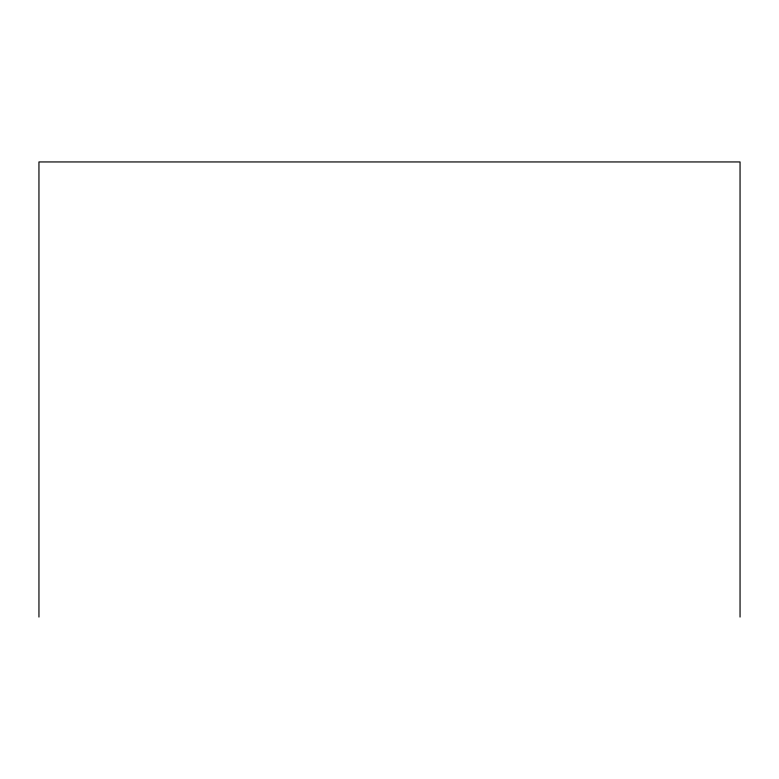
<?xml version="1.0" encoding="UTF-8"?>
<svg xmlns="http://www.w3.org/2000/svg" width="779" height="779" viewBox="0 0 779 779"><rect width="100%" height="100%" fill="white"/><g stroke="black" fill="none" stroke-linecap="round" stroke-linejoin="round"><path stroke-width="1.17" d="M740.05 617.056L740.05 161.944L38.95 161.944L38.95 617.056"/></g></svg>
